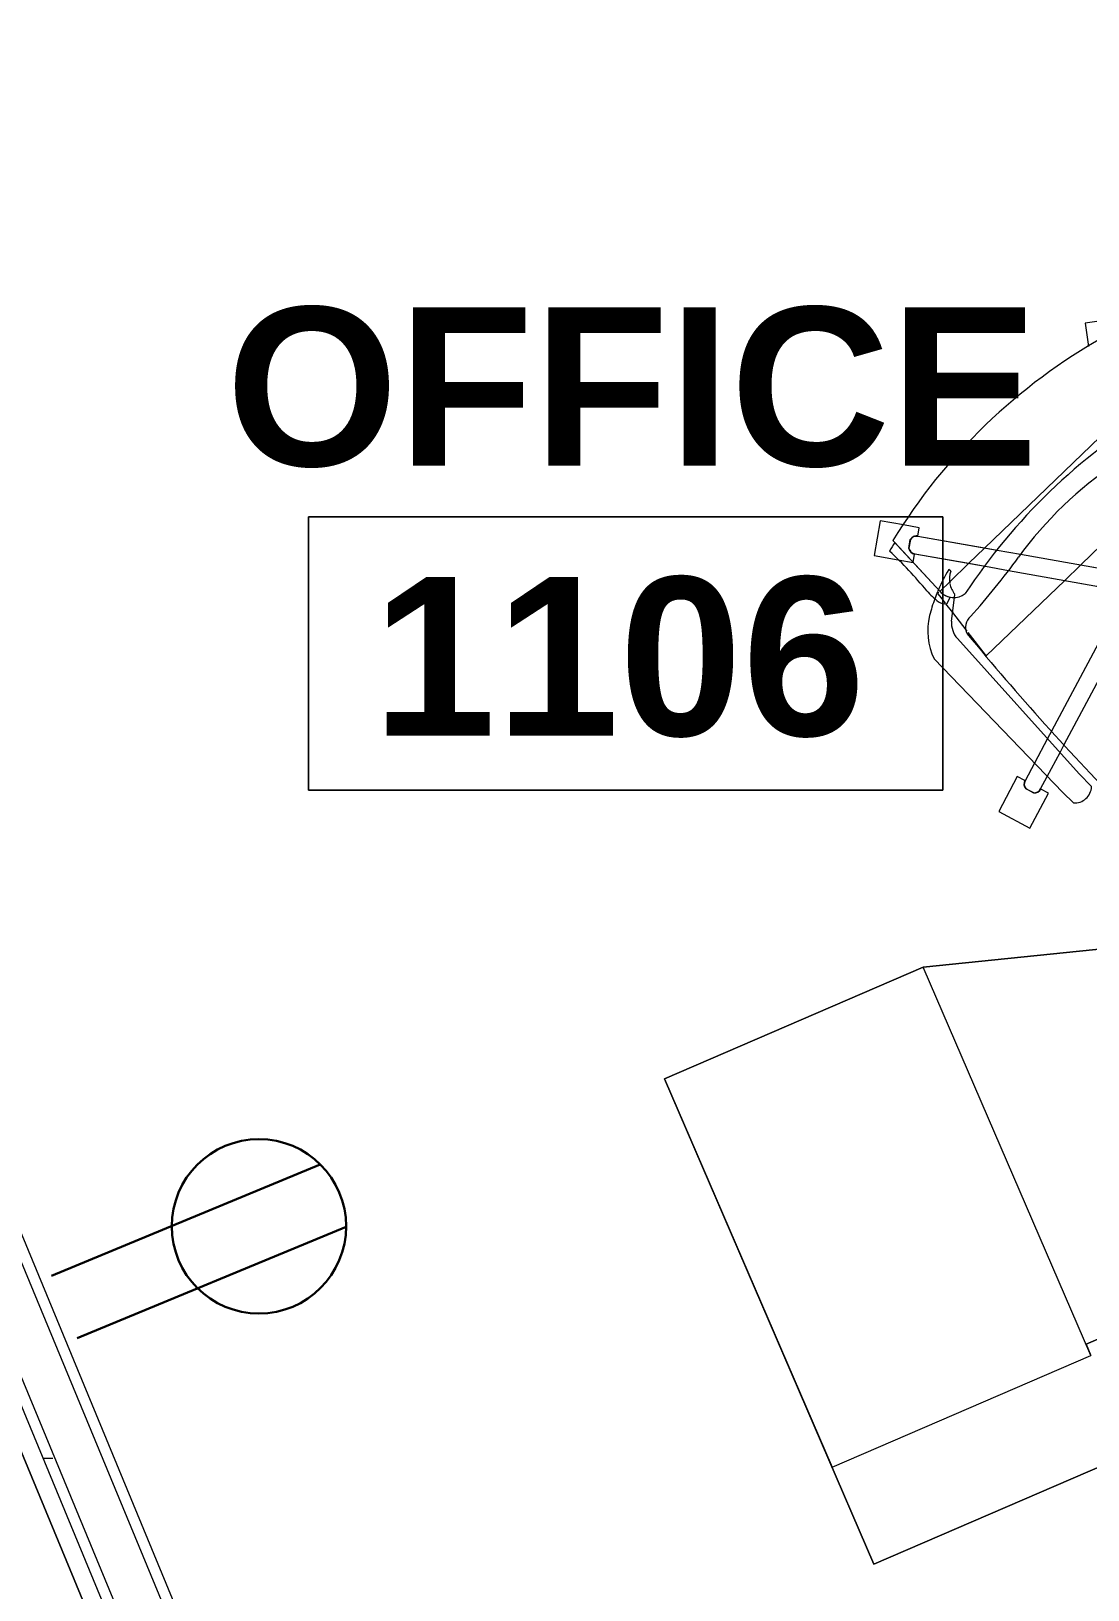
# Model space of a CAD drawing. Header units: inches. Extents: x 488 to 2071, y 800 to 2512.
# Drawn here: x 1336.4 to 1396.4, y 2342.6 to 2431.1 of the extents above; entities that cross this region are included whole.
import ezdxf

# ---------------------------------------------------------------- set-up
doc = ezdxf.new("R2010")
doc.units = ezdxf.units.IN
doc.header["$MEASUREMENT"] = 0
for name, color, linetype, lineweight in [('A-ANNO-NOTE', 131, 'Continuous', 30), ('A-AREA-IDEN', 2, 'Continuous', 9), ('A-GLAZ-CURT', 52, 'Continuous', 9), ('A-GLAZ-CWMG', 51, 'Continuous', 13), ('A-WALL', 113, 'Continuous', 9), ('A-WALL-PATT', 111, 'Continuous', 13), ('I-FURN', 30, 'Continuous', 9), ('I-FURN-PNLS', 30, 'Continuous', 9), ('I-WALL', 2, 'Continuous', 9)]:
    doc.layers.add(name, color=color, linetype=linetype, lineweight=lineweight)
doc.styles.add('Swis721 Lt BT_B', font='', dxfattribs={"height": 9})
doc.styles.get('Swis721 Lt BT_B').set_extended_font_data('Swis721 Lt BT', bold=True)
pattern_1 = [(0, (0, 0), (30.72, 7.68), [1.267, -21.773, 1.267, -21.773, -122.88]), (0, (0, 0), (30.72, 7.68), [-46.08, 1.267, -44.813, 1.267, -21.773, -53.76]), (0, (0, 0), (30.72, 7.68), [-115.2, 1.267, -14.093, 1.267, -37.133]), (120, (11.52, 3.84), (-22.011075, 22.7643), [1.267, -21.773, 1.267, -21.773, -122.88]), (120, (11.52, 3.84), (-22.011075, 22.7643), [-46.08, 1.267, -44.813, 1.267, -21.773, -53.76]), (120, (11.52, 3.84), (-22.011075, 22.7643), [-115.2, 1.267, -14.093, 1.267, -37.133]), (240, (15.36, 19.2), (-8.708925, -30.4443), [1.267, -21.773, 1.267, -21.773, -122.88]), (240, (15.36, 19.2), (-8.708925, -30.4443), [-46.08, 1.267, -44.813, 1.267, -21.773, -53.76]), (240, (15.36, 19.2), (-8.708925, -30.4443), [-115.2, 1.267, -14.093, 1.267, -37.133])]

# ---------------------------------------------------------------- blocks, each defined once
blk = doc.blocks.new('Zira Wksta 9 - Type 1-5286794-Level 1 POWER')
at = {"layer": 'I-FURN-PNLS'}
for p, q in [((-1, 35.845), (-1, 6.75)), ((-1, 6.75), (-1, 35.845))]:
    blk.add_line(p, q, dxfattribs=at)
blk = doc.blocks.new('Zira Wksta 9 - Type 1-V22-Level 1 POWER')
at = {"layer": 'I-FURN'}
for p, q in [((-33.064, 59.916), (-33.421, 58.62)), ((-33.064, 59.916), (-33.421, 58.62)), ((-31.135, 59.385), (-33.064, 59.916)), ((-31.135, 59.385), (-33.064, 59.916)), ((-48.193, 54.231), (-49.294, 52.562)), ((-48.193, 54.231), (-49.294, 52.562)), ((-47.071, 53.491), (-48.193, 54.231)), ((-47.071, 53.491), (-48.193, 54.231)), ((-46.315, 52.992), (-47.071, 53.491)), ((-46.315, 52.992), (-47.071, 53.491)), ((-34.201, 53.905), (-43.378, 50.456)), ((-49.294, 52.562), (-48.13, 51.793)), ((-49.294, 52.562), (-48.13, 51.793)), ((-47.977, 52.916), (-46.665, 49.192)), ((-46.665, 49.192), (-47.928, 52.776)), ((-47.329, 52.155), (-47.046, 52.584)), ((-47.329, 52.155), (-47.046, 52.584)), ((-47.041, 52.573), (-47.316, 52.155)), ((-47.041, 52.573), (-47.316, 52.155)), ((-43.378, 50.456), (-46.59, 52.575)), ((-42.769, 50.055), (-46.59, 52.575)), ((-46.581, 52.589), (-46.315, 52.992)), ((-46.581, 52.589), (-46.315, 52.992)), ((-48.13, 51.793), (-47.416, 51.323)), ((-48.13, 51.793), (-47.416, 51.323)), ((-47.416, 51.323), (-47.15, 51.726)), ((-47.416, 51.323), (-47.15, 51.726)), ((-47.141, 51.74), (-44.535, 50.022)), ((-47.141, 51.74), (-43.741, 49.498)), ((-43.378, 50.456), (-44.535, 50.022)), ((-42.769, 50.055), (-43.378, 50.456)), ((-44.535, 50.022), (-45.947, 49.491)), ((-45.653, 50.026), (-45.725, 50.148)), ((-44.535, 50.022), (-43.741, 49.498)), ((-41.638, 49.309), (-42.769, 50.055)), ((-41.638, 49.309), (-42.769, 50.055)), ((-46.844, 49.154), (-46.801, 48.991)), ((-46.736, 49.195), (-46.805, 49.169)), ((-46.799, 48.981), (-46.67, 48.487)), ((-45.947, 49.491), (-46.655, 49.225)), ((-46.573, 48.415), (-46.27, 48.675)), ((-46.055, 48.569), (-45.974, 48.707)), ((-43.735, 49.494), (-42.628, 48.764)), ((-43.735, 49.494), (-42.628, 48.764)), ((-42.628, 48.764), (-39.918, 46.976)), ((-42.628, 48.764), (-37.292, 45.244)), ((-38.76, 47.411), (-41.638, 49.309)), ((-36.742, 46.079), (-41.638, 49.309)), ((-46.742, 47.4), (-46.055, 48.569)), ((-46.659, 48.443), (-46.496, 47.819)), ((-46.496, 47.819), (-46.182, 46.613)), ((-38.712, 47.429), (-35.72, 48.553)), ((-45.707, 44.801), (-39.918, 46.976)), ((-39.918, 46.976), (-38.76, 47.411)), ((-39.918, 46.976), (-37.292, 45.244)), ((-36.742, 46.079), (-38.76, 47.411)), ((-43.516, 36.558), (-46.82, 46.353)), ((-46.182, 46.613), (-46.163, 46.54)), ((-46.135, 46.433), (-45.733, 44.886)), ((-48.497, 45.821), (-44.79, 35.954)), ((-45.729, 44.873), (-45.71, 44.8)), ((-37.271, 44.788), (-44.001, 39.417)), ((-37.271, 44.788), (-44.001, 39.417)), ((-43.642, 38.424), (-36.648, 44.006)), ((-43.642, 38.424), (-36.648, 44.006)), ((-44.378, 39.116), (-45.609, 38.134)), ((-44.378, 39.116), (-45.609, 38.134)), ((-44.001, 39.417), (-44.378, 39.116)), ((-44.001, 39.417), (-44.378, 39.116)), ((-45.609, 38.134), (-46.493, 37.428)), ((-45.609, 38.134), (-46.493, 37.428)), ((-45.239, 37.149), (-44.038, 38.108)), ((-45.239, 37.149), (-44.038, 38.108)), ((-44.038, 38.108), (-43.642, 38.424)), ((-44.038, 38.108), (-43.642, 38.424)), ((-46.805, 37.819), (-48.563, 36.416)), ((-46.805, 37.819), (-48.563, 36.416)), ((-46.503, 37.442), (-46.805, 37.819)), ((-46.503, 37.442), (-46.805, 37.819)), ((-48.563, 36.416), (-47.316, 34.852)), ((-48.563, 36.416), (-47.316, 34.852)), ((-46.321, 36.596), (-46.642, 36.998)), ((-46.321, 36.596), (-46.642, 36.998)), ((-46.63, 36.999), (-46.318, 36.608)), ((-46.63, 36.999), (-46.318, 36.608)), ((-45.869, 36.647), (-45.239, 37.149)), ((-45.869, 36.647), (-45.239, 37.149)), ((-45.557, 36.256), (-45.858, 36.634)), ((-45.557, 36.256), (-45.858, 36.634)), ((-43.164, 35.622), (-43.516, 36.558)), ((-47.316, 34.852), (-45.557, 36.256)), ((-47.316, 34.852), (-45.557, 36.256)), ((-44.79, 35.954), (-44.469, 35.183))]:
    blk.add_line(p, q, dxfattribs=at)
for centre, radius, start, end in [((-28.98, 26.074), 32.885, 95.90071, 125.28922), ((-26.799, 20.267), 33.832, 97.82171, 123.36479), ((-28.825, 25.665), 33.165, 125.16982, 126.14549), ((-73.404, 41.774), 27.198, 16.5789, 23.10507), ((-46.81, 52.253), 0.407, 55.75839, 125.4281), ((-46.81, 52.253), 0.407, 83.62628, 125.4281), ((-46.814, 52.236), 0.406, 56.59325, 123.97338), ((-46.814, 52.236), 0.406, 56.59325, 123.97338), ((-46.81, 52.253), 0.407, 55.75839, 83.62628), ((-46.931, 52.069), 0.407, 167.75839, 237.4281), ((-46.931, 52.069), 0.407, 167.75839, 237.4281), ((-46.917, 52.079), 0.406, 169.21311, 236.59325), ((-46.917, 52.079), 0.406, 169.21311, 236.59325), ((-30.502, 30.123), 22.194, 100.56991, 120.61659), ((-40.121, 42.338), 9.612, 125.65984, 133.33014), ((-44.631, 49.095), 1.382, 137.64359, 166.57451), ((-40.121, 42.338), 9.612, 136.59684, 142.54544), ((-43.752, 50.602), 3.739, 196.5789, 210.49967), ((-40.121, 42.338), 9.612, 134.10264, 136.59684), ((-46.446, 49.015), 0.613, 210.49967, 258.05057), ((-40.121, 42.338), 9.612, 133.52026, 133.95392), ((-45.671, 49.542), 1.054, 199.41463, 235.39309), ((-45.671, 49.542), 1.054, 199.41463, 284.63788), ((-44.631, 49.095), 1.382, 168.16845, 195.50542), ((-63.624, 86.092), 42.842, 294.82331, 300.61659), ((-44.867, 45.974), 3.634, 142.54544, 182.41432), ((-45.503, 46.782), 1.385, 153.48541, 197.79198), ((-45.443, 46.471), 0.763, 104.827, 186.3595), ((101.317, 88.887), 153.519, 196.07193, 201.1183), ((-46.254, 37.12), 0.407, 127.75839, 197.4281), ((-46.254, 37.12), 0.407, 127.75839, 197.4281), ((-46.239, 37.111), 0.406, 128.59325, 195.97338), ((-46.239, 37.111), 0.406, 142.06928, 182.49736), ((-46.239, 37.111), 0.406, 128.59325, 142.06928), ((-46.239, 37.111), 0.406, 182.49736, 195.97338), ((-46.117, 36.948), 0.407, 239.75839, 309.4281), ((-46.117, 36.948), 0.407, 239.75839, 309.4281), ((-46.122, 36.964), 0.406, 241.21311, 308.59325), ((-46.122, 36.964), 0.406, 241.21311, 295.11722), ((-46.122, 36.964), 0.406, 295.11722, 308.59325), ((-44.028, 36.03), 0.956, 242.48339, 334.70311)]:
    blk.add_arc(centre, radius, start, end, dxfattribs=at)
at = {"layer": 'I-FURN-PNLS'}
for p, q in [((-56, 30), (-72, 30)), ((-72, 30), (-72, 0)), ((-56, 30), (-72, 30)), ((-72, 30), (-72, 6)), ((-56, 30), (-72, 30)), ((-72, 30), (-72, 0)), ((-72, 0), (-72, 30)), ((-72, 30), (-56, 30)), ((-40.591, 25.157), (-56, 30)), ((-56, 6), (-56, 30)), ((-40.591, 25.157), (-56, 30)), ((-56, 30), (-40.591, 25.157)), ((-56, 6.688), (-16, 6.688)), ((-16, 6.688), (-56, 6.688)), ((-56, 6.688), (-56, 6)), ((-56, 6), (-56, 6.688)), ((-72, 6), (-56, 6)), ((-72, 0), (0, 0)), ((-72, 0), (0, 0)), ((0, 0), (-72, 0))]:
    blk.add_line(p, q, dxfattribs=at)
blk = doc.blocks.new('System Panel - Glazed-5309578-Level 1 POWER')
at = {"layer": 'A-GLAZ-CURT'}
blk.add_hatch(color=7, dxfattribs=at).paths.add_polyline_path([(26.75, 0.75), (26.75, 1.75), (-26.75, 1.75), (-26.75, 0.75), (20.686, 0.75)], flags=0)
at = {"layer": 'A-GLAZ-CURT', "color": 55, "lineweight": 20}
for p, q in [((26.75, 1.75), (-26.75, 1.75)), ((-26.75, 1.75), (-26.75, 0.75)), ((26.75, 0.75), (26.75, 1.75)), ((-26.75, 0.75), (26.75, 0.75))]:
    blk.add_line(p, q, dxfattribs=at)
blk = doc.blocks.new('Rectangular Mullion - 2_5_ x 5_ rectangular-V53-Level 1 POWER')
at = {"layer": 'A-GLAZ-CWMG', "lineweight": 9}
for p, q in [((1356.434, 2450.632), (1307.006, 2430.159)), ((1358.347, 2446.013), (1309.724, 2425.872))]:
    blk.add_line(p, q, dxfattribs=at)
blk = doc.blocks.new('Room Tag - Room Name and Number-3379422-Level 1 POWER')
at = {"layer": 'A-AREA-IDEN'}
for p, q in [((-0.18806, -0.16357), (-0.18806, -0.00182)), ((-0.18806, -0.00182), (0.18694, -0.00182)), ((0.18694, -0.00182), (-0.18806, -0.00182)), ((-0.18806, -0.00182), (-0.18806, -0.16357)), ((0.18694, -0.00182), (0.18694, -0.16357)), ((0.18694, -0.16357), (0.18694, -0.00182)), ((0.18694, -0.16357), (-0.18806, -0.16357)), ((-0.18806, -0.16357), (0.18694, -0.16357))]:
    blk.add_line(p, q, dxfattribs=at)

msp = doc.modelspace()

# ---------------------------------------------------------------- hatches: boundary and pattern name
at = {"layer": 'A-WALL-PATT', "lineweight": 9}
h = msp.add_hatch(dxfattribs=at)
h.set_pattern_fill('FP_1', color=256, style=0, pattern_type=2)
h.set_pattern_definition(pattern_1)
h.paths.add_polyline_path([(1372.296, 2273.177), (1372.874, 2273.416), (1309.724, 2425.872), (1309.147, 2425.633), (1369.987, 2278.753)], flags=0)
h = msp.add_hatch(dxfattribs=at)
h.set_pattern_fill('FP_1', color=256, style=0, pattern_type=2)
h.set_pattern_definition(pattern_1)
h.paths.add_polyline_path([(1369.409, 2271.981), (1369.987, 2272.22), (1306.837, 2424.676), (1306.26, 2424.437), (1369.31, 2272.22)], flags=0)

# ---------------------------------------------------------------- linework, layer by layer
at = {"layer": 'A-ANNO-NOTE'}
for p, q in [((1337.527, 2360.457), (1352.796, 2366.781)), ((1337.527, 2360.457), (1352.796, 2366.781)), ((1338.994, 2356.916), (1354.263, 2363.24))]:
    msp.add_line(p, q, dxfattribs=at)
msp.add_circle((1349.313, 2363.264), 4.95, dxfattribs=at)
at = {"layer": 'A-WALL', "lineweight": 13}
for p, q in [((1372.296, 2273.177), (1309.147, 2425.633)), ((1369.987, 2272.22), (1306.837, 2424.676))]:
    msp.add_line(p, q, dxfattribs=at)
at = {"layer": 'I-WALL', "lineweight": 13}
for p, q in [((1372.874, 2273.416), (1309.724, 2425.872)), ((1306.26, 2424.437), (1369.409, 2271.981))]:
    msp.add_line(p, q, dxfattribs=at)

# ---------------------------------------------------------------- block references
at = {"layer": 'A-AREA-IDEN', "xscale": 95.99999999999994, "yscale": 95.99999999999994, "zscale": 95.99999999999994}
msp.add_blockref('Room Tag - Room Name and Number-3379422-Level 1 POWER', (1370.185, 2403.719), dxfattribs=at)
at = {"layer": 'A-GLAZ-CURT', "rotation": 22.49999999995562}
msp.add_blockref('System Panel - Glazed-5309578-Level 1 POWER', (1332.677, 2438.086), dxfattribs=at)
at = {"layer": 'A-GLAZ-CWMG', "lineweight": 9}
msp.add_blockref('Rectangular Mullion - 2_5_ x 5_ rectangular-V53-Level 1 POWER', (0, 0), dxfattribs=at)
at = {"layer": 'I-FURN'}
for name, p, rotation in [('Zira Wksta 9 - Type 1-V22-Level 1 POWER', (1450.329, 2372.633), 23.35687133052163), ('Zira Wksta 9 - Type 1-5286794-Level 1 POWER', (1345.731, 2329.145), 22.49999999999947)]:
    msp.add_blockref(name, p, dxfattribs=dict(at, rotation=rotation))

# ---------------------------------------------------------------- texts
at = {"layer": 'A-AREA-IDEN', "char_height": 9, "attachment_point": 1, "style": 'Swis721 Lt BT_B'}
for s, insert, width in [('OFFICE', (1347.443, 2415.436), 54.843), ('1106', (1355.775, 2400.117), 33.936)]:
    msp.add_mtext(s, dxfattribs=dict(at, insert=insert, width=width))

doc.saveas('drawing.dxf')
